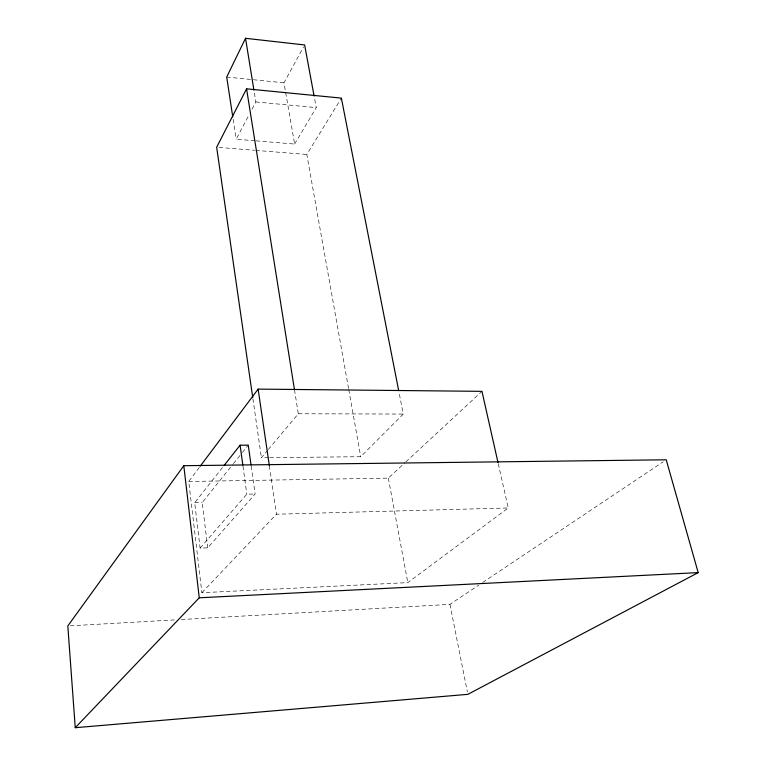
<?xml version="1.0" encoding="UTF-8"?>
<svg xmlns="http://www.w3.org/2000/svg" width="766" height="766" viewBox="0 0 766 766"><rect width="100%" height="100%" fill="white"/><g stroke="black" fill="none" stroke-linecap="round" stroke-linejoin="round"><path stroke-width="0.57" stroke-dasharray="3.83 2.87" d="M254.877 140.752L236.167 139.201L248.739 115.398M252.014 109.184L255.844 101.935L254.12 91.326M256.045 140.848L294.642 144.056L283.966 82.814L303.518 47.013M294.642 144.056L316.253 107.633L314.319 97.196M348.559 388.496L306.812 154.473L341.368 98.115M498.245 463.65L508.231 507.973L407.809 582.61L201.879 592.712L188.742 481.479L199.476 467.193M251.2 466.092L255.116 494.032L207.73 547.834L200.098 548.111L194.688 502.735L223.251 466.542M207.73 547.834L202.214 502.563L232.663 464.598M233.41 463.669L241.577 453.482M242.324 452.553L248.261 445.151M268.588 457.647L261.417 457.723L267.564 450.389M268.33 449.479L298.309 413.764L294.546 390.133M200.098 548.111L246.824 494.204L255.116 494.032M201.879 592.712L276.449 514.216L508.231 507.973M269.785 457.637L360.729 456.708L403.28 414.061L398.904 391.742M188.742 481.479L388.324 478.128L404.946 462.712M405.827 461.908L481.958 391.349M181.255 619.541L449.939 604.374L478.712 585.138M482.676 582.486L663.241 461.783M70.194 625.812L176.477 619.809M194.688 502.735L202.214 502.563M298.309 413.764L403.28 414.061M219.038 147.436L254.618 150.289M255.806 150.385L306.812 154.473M255.844 101.935L316.253 107.633M226.707 77.04L283.966 82.814M449.939 604.374L467.384 692.004M388.324 478.128L407.809 582.61M348.769 389.674L360.729 456.708M233.132 119.266L236.167 139.201M269.364 465.824L276.449 514.216M252.904 398.693L261.417 457.723M242.975 466.197L246.824 494.204"/><path stroke-width="1.15" d="M314.098 96.028L304.638 44.964L245.532 38.3L226.707 77.04L232.768 116.92M398.674 390.564L341.368 98.115L246.566 88.827L216.663 147.244L252.732 397.516M183.792 465.699L67.81 625.946L75.25 727.7L467.844 694.341L698.19 572.614L666.219 459.791L183.792 465.699L199.256 597.796L75.25 727.7M200.194 466.235L258.132 389.109L481.958 391.349L497.986 462.492M223.978 465.613L240.093 445.199L248.261 445.151L251.037 464.933M199.256 597.796L698.19 572.614M245.532 38.3L253.929 90.149M246.566 88.827L294.355 388.956M258.132 389.109L269.364 465.824M240.093 445.199L242.822 465.029"/></g></svg>
